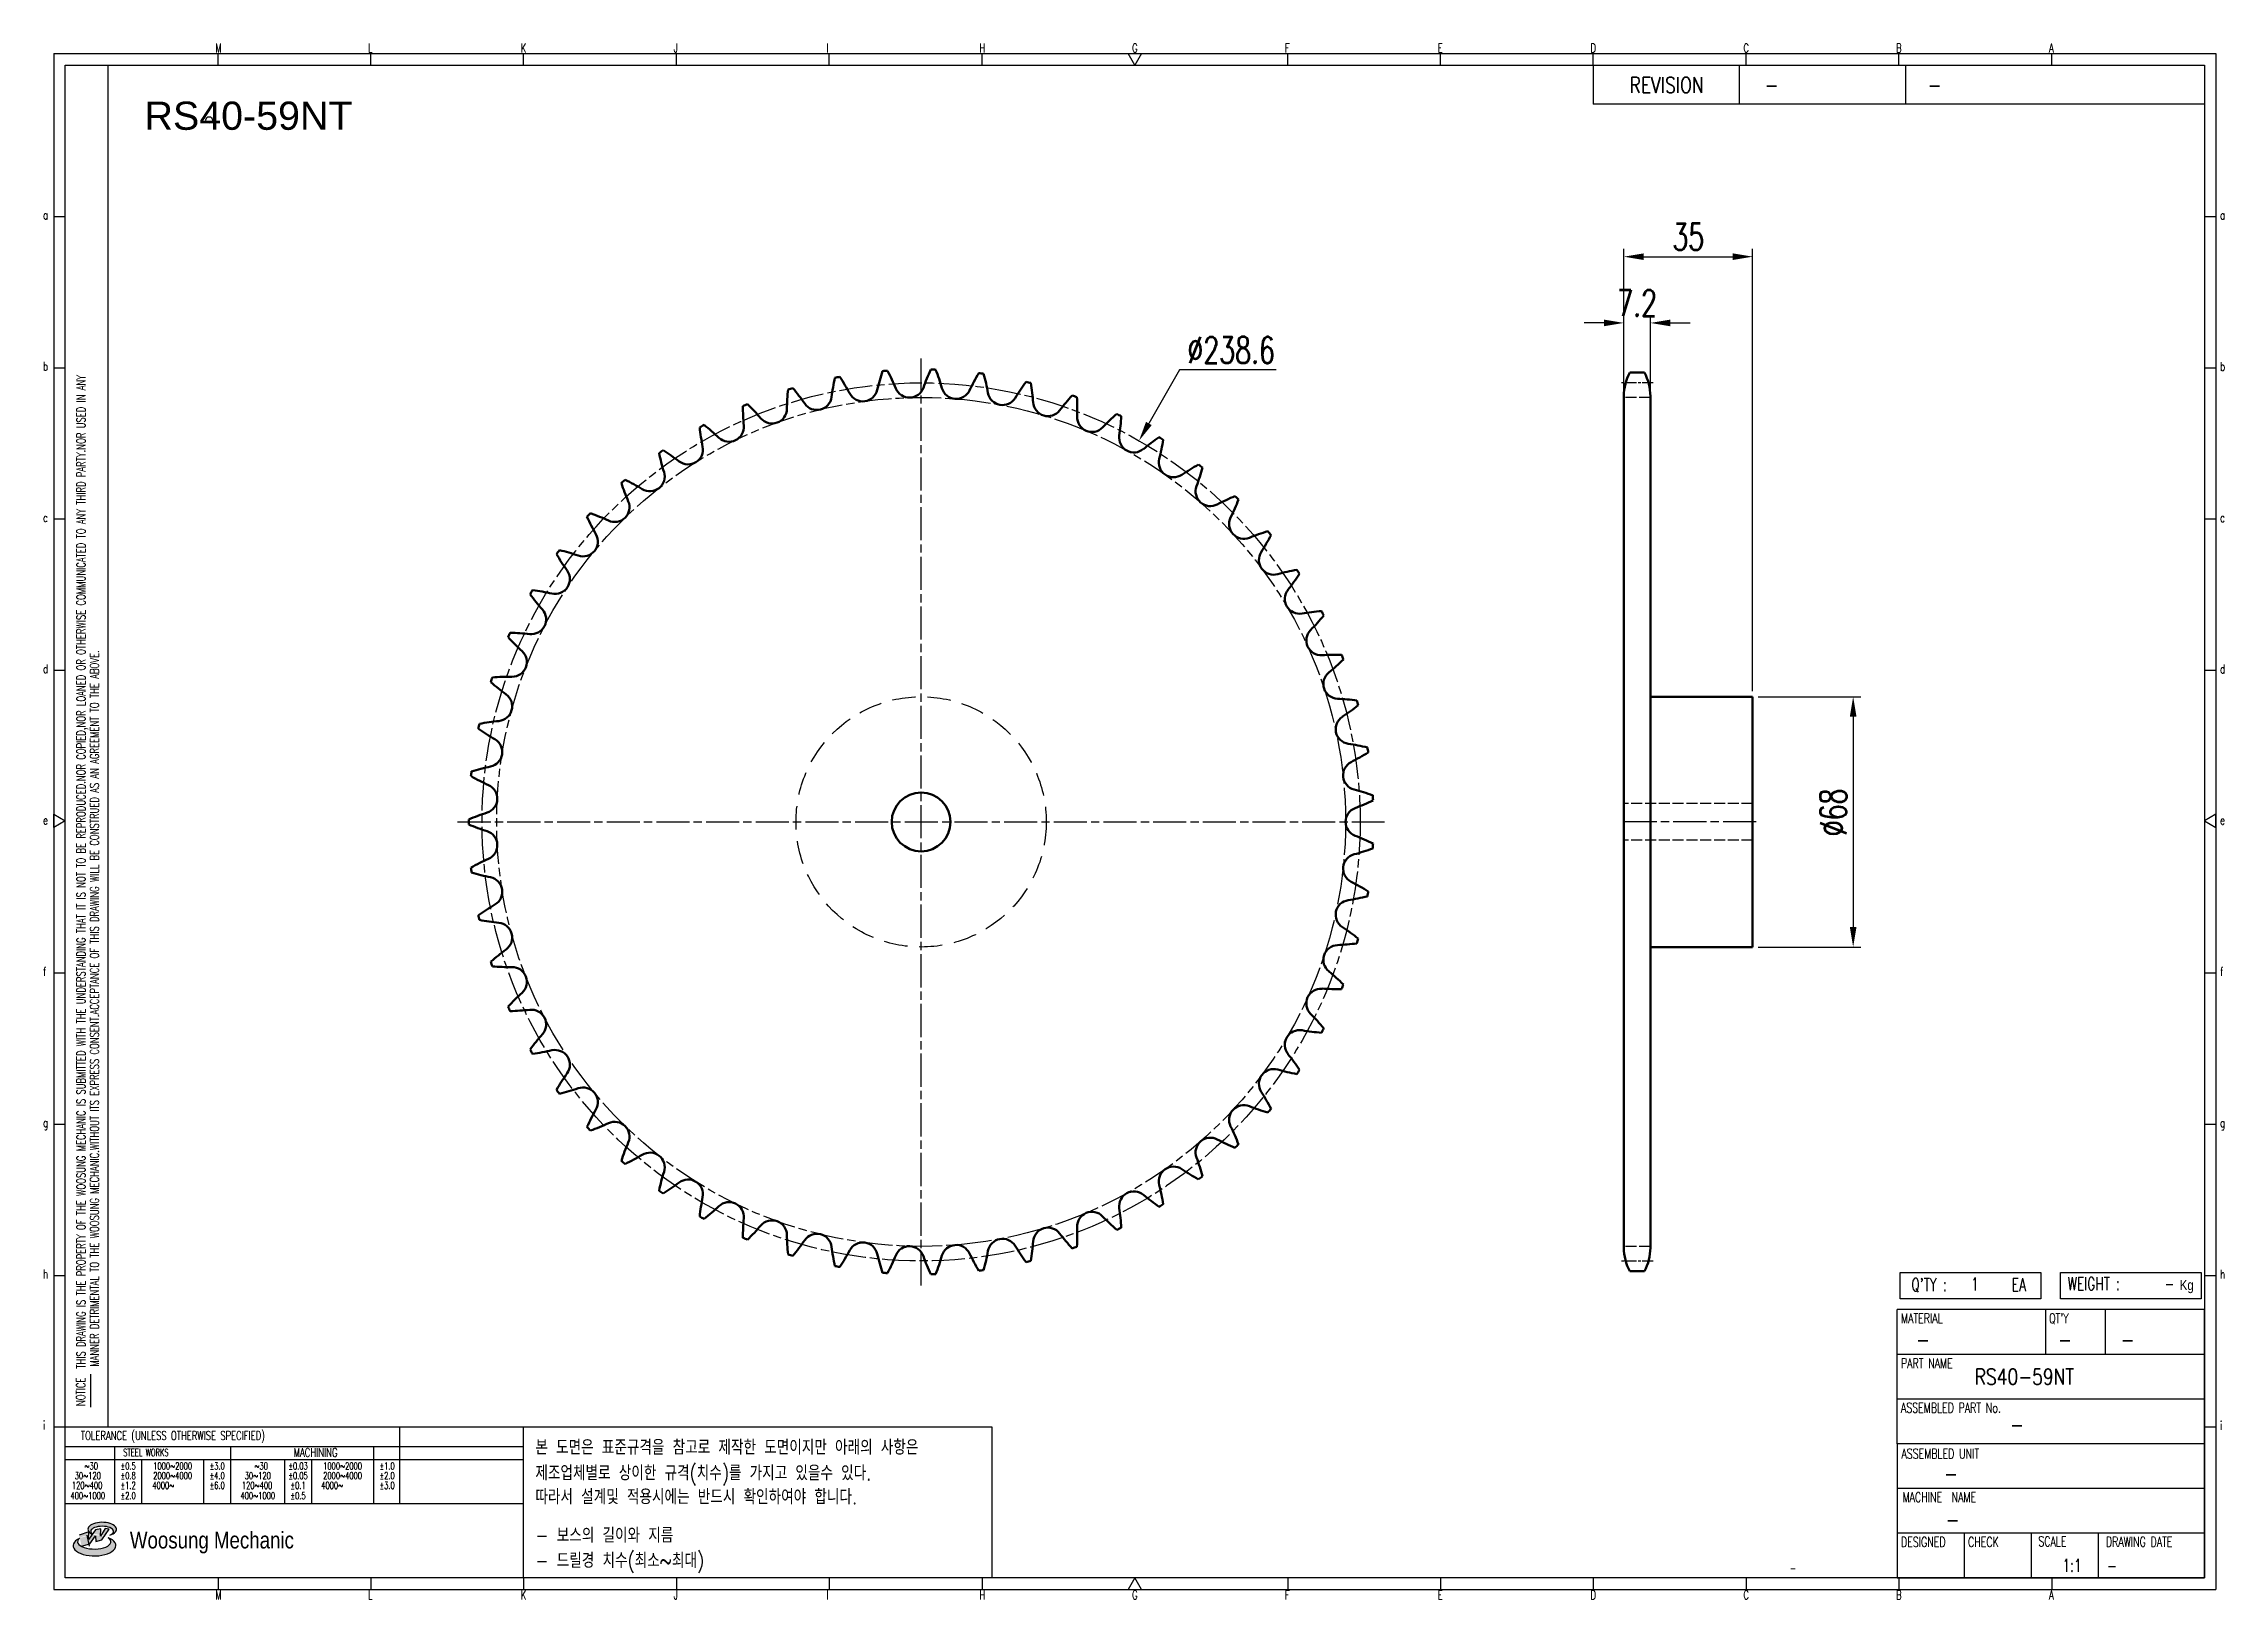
# Model space of a CAD drawing. Header units: millimetres. Extents: x 24040 to 24633, y 29 to 452.
import ezdxf
from ezdxf.enums import TextEntityAlignment as Align

# ---------------------------------------------------------------- set-up
doc = ezdxf.new("R2010")
doc.units = ezdxf.units.MM
for name, pattern in [('AM_ISO02W050', [7.5, 6, -1.5]), ('AM_ISO02W050x2', [3.75, 3, -0.75]), ('AM_ISO08W050', [18, 12, -1.5, 3, -1.5]), ('AM_ISO08W050x2', [9, 6, -0.75, 1.5, -0.75]), ('HIDDEN', [9.525, 6.35, -3.175])]:
    doc.linetypes.add(name, pattern=pattern)
for name, color, linetype, lineweight in [('AM_0N', 7, 'Continuous', 50), ('AM_3N', 6, 'AM_ISO02W050', 25), ('AM_7N', 4, 'AM_ISO08W050', 25)]:
    doc.layers.add(name, color=color, linetype=linetype, lineweight=lineweight)
for name, color, linetype in [('HL', 2, 'HIDDEN'), ('S-DIM', 7, 'Continuous'), ('TITLE', 7, 'Continuous'), ('도면레이아웃', 7, 'Continuous')]:
    doc.layers.add(name, color=color, linetype=linetype)
doc.styles.add('HAN', font='ROMANS.shx', dxfattribs={"width": 0.7, "bigfont": 'whgtxt.shx'})
doc.styles.add('HKD_ST2', font='romans.shx', dxfattribs={"width": 0.7, "height": 4, "bigfont": '@extfont2.shx'})
doc.styles.add('HSG', font='SIMPLEX.shx', dxfattribs={"width": 0.7, "bigfont": 'HSG.shx'})
doc.styles.add('ROMANS', font='romans.shx', dxfattribs={"width": 0.7, "bigfont": 'whgtxt.shx'})
doc.styles.add('SLDTEXTSTYLE4', font='arial.ttf', dxfattribs={"width": 0.8})
doc.styles.get("Standard").update_dxf_attribs({"font": 'arial.ttf'})
doc.dimstyles.new('APP16', dxfattribs={"dimscale": 3, "dimtxt": 2.4, "dimasz": 1.8, "dimexe": 0.7, "dimexo": 0.5, "dimgap": 0.6, "dimtad": 1, "dimtoh": 1, "dimdec": 1, "dimrnd": 0.01, "dimzin": 9, "dimdsep": 46, "dimtxsty": 'HSG', "dimcen": 0, "dimclrd": 1, "dimclre": 1, "dimclrt": 256, "dimazin": 2, "dimtp": 1, "dimtm": 1, "dimtfac": 0.5, "dimtdec": 1, "dimtofl": 0, "dimtmove": 0, "dimatfit": 3, "dimfxl": 0, "dimtvp": 1, "dimtolj": 2, "dimlwd": -1, "dimlwe": -1, "dimarcsym": 0})

# ---------------------------------------------------------------- blocks, each defined once
blk = doc.blocks.new('SUYWSHJH')
at = {"layer": '도면레이아웃'}
h = blk.add_hatch(color=10, dxfattribs=at)
h.paths.add_polyline_path([(1.544, 35.177), (1.554, 34.966), (1.779, 35.034), (2.054, 35.422), (1.908, 35.446), (1.728, 35.167), (1.741, 35.439), (1.547, 35.405), (1.292, 35.041), (1.295, 35.33), (0.943, 35.208), (1.03, 34.8), (1.336, 34.885)])
edge = h.paths.add_edge_path()
edge.add_ellipse((1.795, 35.421), major_axis=(-0.53, 0), ratio=0.487785, start_angle=122.36065, end_angle=403.39574)
edge.add_line((1.411, 35.244), (1.419, 35.261))
edge.add_ellipse((1.798, 35.344), major_axis=(-0.423, 0), ratio=0.444396, start_angle=131.58977, end_angle=386.19408, ccw=False)
edge = h.paths.add_edge_path()
edge.add_ellipse((1.512, 34.815), major_axis=(-0.793, 0), ratio=0.480113, start_angle=314.67633, end_angle=590.85213)
edge.add_ellipse((1.501, 34.958), major_axis=(-0.62, 0), ratio=0.43311, start_angle=331.7024, end_angle=574.42495, ccw=False)
for p, q in [((0, 90.118), (80.15, 90.118)), ((0, 90.118), (0, 33.191)), ((6.089, 89.693), (6.089, 90.118)), ((11.753, 89.693), (11.753, 90.118)), ((17.418, 89.693), (17.418, 90.118)), ((23.082, 89.693), (23.082, 90.118)), ((28.746, 89.693), (28.746, 90.118)), ((34.411, 89.693), (34.411, 90.118)), ((45.739, 89.693), (45.739, 90.118)), ((51.404, 89.693), (51.404, 90.118)), ((57.068, 89.693), (57.068, 90.118)), ((62.732, 89.693), (62.732, 90.118)), ((68.397, 89.693), (68.397, 90.118)), ((74.061, 89.693), (74.061, 90.118)), ((80.15, 90.118), (80.15, 33.191)), ((0, 84.085), (0.425, 84.085)), ((79.725, 84.085), (80.15, 84.085)), ((0, 78.478), (0.425, 78.478)), ((79.725, 78.478), (80.15, 78.478)), ((0, 72.87), (0.425, 72.87)), ((79.725, 72.87), (80.15, 72.87)), ((0, 67.262), (0.425, 67.262)), ((79.725, 67.262), (80.15, 67.262)), ((0, 56.047), (0.425, 56.047)), ((79.725, 56.047), (80.15, 56.047)), ((0, 50.439), (0.425, 50.439)), ((79.725, 50.439), (80.15, 50.439)), ((0, 44.832), (0.425, 44.832)), ((79.725, 44.832), (80.15, 44.832)), ((1.377, 39.947), (1.377, 41.174)), ((0, 39.224), (0.425, 39.224)), ((79.725, 39.224), (80.15, 39.224)), ((0, 33.191), (80.15, 33.191)), ((6.089, 33.616), (6.089, 33.191)), ((11.753, 33.616), (11.753, 33.191)), ((17.418, 33.616), (17.418, 33.191)), ((23.082, 33.616), (23.082, 33.191)), ((28.746, 33.616), (28.746, 33.191)), ((34.411, 33.616), (34.411, 33.191)), ((45.739, 33.616), (45.739, 33.191)), ((51.404, 33.616), (51.404, 33.191)), ((57.068, 33.616), (57.068, 33.191)), ((62.732, 33.616), (62.732, 33.191)), ((68.397, 33.616), (68.397, 33.191)), ((74.061, 33.616), (74.061, 33.191))]:
    blk.add_line(p, q)
at = {"color": 2}
for p, q in [((2.017, 39.224), (2.017, 89.693)), ((0.425, 39.224), (17.418, 39.224)), ((12.816, 39.224), (12.816, 36.382)), ((17.418, 33.616), (17.418, 39.224)), ((0.425, 38.487), (17.418, 38.487)), ((0.425, 38.012), (17.418, 38.012)), ((2.257, 38.487), (2.257, 36.382)), ((3.257, 38.012), (3.257, 36.382)), ((5.557, 38.012), (5.557, 36.382)), ((6.557, 38.5), (6.557, 36.382)), ((8.557, 38.012), (8.557, 36.382)), ((9.557, 38.026), (9.557, 36.382)), ((11.857, 38.487), (11.857, 36.382)), ((0.425, 36.382), (17.418, 36.382))]:
    blk.add_line(p, q, dxfattribs=at)
at = {"color": 6, "ltscale": 0.5}
for p, q in [((57.068, 89.693), (57.068, 88.246)), ((62.47, 89.693), (62.47, 88.246)), ((68.635, 89.693), (68.635, 88.246)), ((79.725, 88.246), (57.068, 88.246)), ((68.336, 38.59), (68.336, 43.563)), ((79.725, 43.563), (68.336, 43.563)), ((73.827, 43.563), (73.827, 41.905)), ((76.037, 43.563), (76.037, 41.905)), ((79.725, 38.59), (79.725, 43.563)), ((79.725, 41.905), (68.336, 41.905)), ((79.725, 40.248), (68.336, 40.248)), ((68.336, 38.59), (68.336, 33.616)), ((79.725, 38.59), (68.336, 38.59)), ((79.725, 33.616), (79.725, 38.59)), ((79.725, 36.932), (68.336, 36.932)), ((79.725, 35.274), (68.336, 35.274)), ((70.822, 33.616), (70.822, 35.274)), ((73.309, 33.616), (73.309, 35.274)), ((75.796, 33.616), (75.796, 35.274)), ((68.336, 33.616), (79.725, 33.616))]:
    blk.add_line(p, q, dxfattribs=at)
for points in [[(40.075, 89.693), (39.83, 90.118), (40.32, 90.118)], [(0.425, 89.693), (79.725, 89.693), (79.725, 33.616), (0.425, 33.616)], [(0.425, 61.679), (0, 61.433), (0, 61.924)], [(79.725, 61.679), (80.15, 61.433), (80.15, 61.924)], [(40.075, 33.616), (39.83, 33.191), (40.32, 33.191)]]:
    blk.add_lwpolyline(points, close=True)
at = {"layer": 'TITLE', "color": 20}
for p, q in [((68.449, 43.961), (68.449, 44.936)), ((68.449, 44.936), (73.654, 44.936)), ((73.654, 44.936), (73.654, 43.961)), ((74.39, 43.961), (74.39, 44.936)), ((74.39, 44.936), (79.595, 44.936)), ((79.595, 44.936), (79.595, 43.961)), ((73.654, 43.961), (68.449, 43.961)), ((79.595, 43.961), (74.39, 43.961))]:
    blk.add_line(p, q, dxfattribs=at)
at = {"layer": '도면레이아웃'}
for p, q in [((1.295, 35.33), (0.943, 35.208)), ((1.03, 34.8), (1.336, 34.885)), ((1.224, 35.208), (1.311, 34.8)), ((1.224, 35.208), (1.224, 35.208)), ((1.547, 35.405), (1.292, 35.041)), ((1.292, 35.041), (1.295, 35.33)), ((1.336, 34.885), (1.544, 35.177)), ((1.419, 35.261), (1.411, 35.244)), ((1.544, 35.177), (1.554, 34.966)), ((1.741, 35.439), (1.547, 35.405)), ((1.554, 34.966), (1.779, 35.034)), ((1.908, 35.446), (1.728, 35.167)), ((1.728, 35.167), (1.741, 35.439)), ((1.779, 35.034), (2.054, 35.422)), ((2.054, 35.422), (1.908, 35.446))]:
    blk.add_line(p, q, dxfattribs=at)
for centre, major_axis, ratio, start_param, end_param in [((1.795, 35.421), (-0.53, 0), 0.487785, 2.135596, 7.040584), ((1.512, 34.815), (-0.793, 0), 0.480113, 5.492138, 10.312315), ((1.501, 34.958), (-0.62, 0), 0.43311, 5.789299, 10.025607), ((1.798, 35.344), (-0.423, 0), 0.444396, 2.296675, 6.740358)]:
    blk.add_ellipse(centre, major_axis=major_axis, ratio=ratio, start_param=start_param, end_param=end_param, dxfattribs=at)
at = {"color": 4, "style": 'HKD_ST2', "width": 0.7}
for s, p in [('M', (5.988, 90.164)), ('L', (11.652, 90.164)), ('K', (17.316, 90.164)), ('J', (22.981, 90.164)), ('I', (28.645, 90.164)), ('H', (34.309, 90.164)), ('G', (39.974, 90.164)), ('F', (45.638, 90.164)), ('E', (51.302, 90.164)), ('D', (56.967, 90.164)), ('C', (62.631, 90.164)), ('B', (68.295, 90.164)), ('A', (73.96, 90.164)), ('a', (-0.395, 83.976)), ('a', (80.305, 83.97)), ('b', (-0.395, 78.368)), ('b', (80.305, 78.362)), ('c', (-0.395, 72.76)), ('c', (80.305, 72.754)), ('d', (-0.395, 67.153)), ('d', (80.305, 67.147)), ('e', (-0.395, 61.545)), ('e', (80.305, 61.539)), ('f', (-0.395, 55.937)), ('f', (80.305, 55.931)), ('g', (-0.395, 50.33)), ('g', (80.305, 50.324)), ('h', (-0.395, 44.722)), ('h', (80.305, 44.716)), ('i', (-0.395, 39.114)), ('i', (80.305, 39.108)), ('M', (5.988, 32.824)), ('L', (11.652, 32.824)), ('K', (17.316, 32.824)), ('J', (22.981, 32.824)), ('I', (28.645, 32.824)), ('H', (34.309, 32.824)), ('G', (39.974, 32.824)), ('F', (45.638, 32.824)), ('E', (51.302, 32.824)), ('D', (56.967, 32.824)), ('C', (62.631, 32.824)), ('B', (68.295, 32.824)), ('A', (73.96, 32.824))]:
    blk.add_text(s, height=0.326, dxfattribs=at).set_placement(p)
for s, height, style, width, p in [('REVISION', 0.5806, 'HAN', 0.8, (58.415, 88.664)), ('-', 0.581, 'HAN', 0.8, (63.426, 88.664)), ('-', 0.581, 'HAN', 0.8, (69.468, 88.664)), ("Q'TY : ", 0.4746, 'HKD_ST2', 0.7, (68.857, 44.253)), ('1', 0.475, 'HKD_ST2', 0.7, (71.071, 44.275)), ('EA', 0.4746, 'HKD_ST2', 0.7, (72.578, 44.253)), ('WEIGHT : ', 0.4746, 'HKD_ST2', 0.7, (74.65, 44.286)), ('-', 0.581, 'HAN', 0.8, (69.029, 42.157)), ('-', 0.581, 'HAN', 0.8, (74.289, 42.157)), ('-', 0.581, 'HAN', 0.8, (76.623, 42.157)), ('-', 0.581, 'HAN', 0.8, (72.515, 39.013)), ('-', 0.581, 'HAN', 0.8, (70.067, 37.189)), ('-', 0.581, 'HAN', 0.8, (70.126, 35.48)), ('1:1', 0.4746, 'HKD_ST2', 0.7, (74.458, 33.848)), ('-', 0.475, 'HKD_ST2', 0.7, (76.112, 33.837))]:
    blk.add_text(s, height=height, dxfattribs=dict(style=style, width=width)).set_placement(p)
at = {"color": 6, "style": 'HKD_ST2', "width": 0.7}
for s, p in [(' THIS DRAWING IS THE PROPERTY OF THE WOOSUNG MECHANIC IS SUBMITTED WITH THE UNDERSTANDING THAT IT IS NOT TO BE REPRODUCED.NOR COPIED,NOR LOANED OR OTHERWISE COMMUNICATED TO ANY THIRD PARTY.NOR USED IN ANY', (1.173, 41.217)), ('MANNER DETRIMENTAL TO THE WOOSUNG MECHANIC.WITHOUT ITS EXPRESS CONSENT.ACCEPTANCE OF THIS DRAWING WILL BE CONSTRUED AS AN AGREEMENT TO THE ABOVE.', (1.672, 41.447))]:
    blk.add_text(s, height=0.326266, rotation=90, dxfattribs=at).set_placement(p)
at = {"style": 'HKD_ST2', "width": 0.7}
blk.add_text('-', height=0.475, dxfattribs=at).set_placement((78.613, 44.286), align=Align.RIGHT)
at = {"color": 4, "style": 'HKD_ST2', "width": 0.7}
for s, height, p in [('MATERIAL', 0.3651, (68.474, 43.425)), ("QT'Y", 0.3651, (73.965, 43.425)), ('PART NAME', 0.3651, (68.474, 41.756)), ('ASSEMBLED PART No.', 0.36511, (68.474, 40.109)), ('ASSEMBLED UNIT', 0.36511, (68.49, 38.408)), ('MACHINE  NAME', 0.36511, (68.532, 36.794)), ('DESIGNED', 0.3651, (68.474, 35.136)), ('CHECK', 0.3651, (70.961, 35.136)), ('SCALE', 0.3651, (73.566, 35.153)), ('DRAWING DATE', 0.36511, (76.071, 35.141))]:
    blk.add_text(s, height=height, dxfattribs=at).set_placement(p, align=Align.TOP_LEFT)
at = {"style": 'HKD_ST2', "width": 0.7}
blk.add_text('NOTICE', height=0.3263, rotation=90, dxfattribs=at).set_placement((1.163, 39.988))
for s, height, style, width, p in [('TOLERANCE (UNLESS OTHERWISE SPECIFIED)', 0.32627, 'HKD_ST2', 0.7, (4.417, 38.896)), ('-', 0.326, 'ROMANS', 0.65, (64.469, 33.975))]:
    blk.add_text(s, height=height, dxfattribs=dict(style=style, width=width)).set_placement(p, align=Align.MIDDLE_CENTER)
at = {"color": 4, "style": 'HKD_ST2', "width": 0.7}
for s, height, p in [('STEEL WORKS', 0.26101, (3.416, 38.268)), ('MACHINING', 0.3263, (9.707, 38.27)), ('%%P0.5', 0.261, (2.757, 37.762)), ('%%P0.8', 0.261, (2.757, 37.411)), ('%%P3.0', 0.261, (6.057, 37.762)), ('%%P4.0', 0.261, (6.057, 37.411)), ('%%P0.03', 0.261, (9.057, 37.762)), ('%%P0.05', 0.261, (9.057, 37.411)), ('%%P1.0', 0.261, (12.357, 37.762)), ('%%P2.0', 0.261, (12.357, 37.411)), ('%%P1.2', 0.261, (2.757, 37.045)), ('%%P2.0', 0.261, (2.757, 36.67)), ('%%P6.0', 0.261, (6.057, 37.045)), ('%%P0.1', 0.261, (9.057, 37.045)), ('%%P0.5', 0.261, (9.057, 36.67)), ('%%P3.0', 0.261, (12.357, 37.045))]:
    blk.add_text(s, height=height, dxfattribs=at).set_placement(p, align=Align.MIDDLE)
for s, height, p in [('30%%126120', 0.261, (1.263, 37.411)), ('%%12630', 0.261, (1.389, 37.762)), ('2000%%1264000', 0.26101, (4.407, 37.411)), ('1000%%1262000', 0.26101, (4.407, 37.762)), ('30%%126120', 0.261, (7.563, 37.411)), ('%%12630', 0.261, (7.689, 37.762)), ('2000%%1264000', 0.26101, (10.707, 37.411)), ('1000%%1262000', 0.26101, (10.707, 37.762)), ('400%%1261000', 0.26101, (1.263, 36.67)), ('120%%126400', 0.26101, (1.237, 37.045)), ('4000%%126', 0.261, (4.061, 37.045)), ('400%%1261000', 0.26101, (7.563, 36.67)), ('120%%126400', 0.26101, (7.537, 37.045)), ('4000%%126', 0.261, (10.321, 37.045))]:
    blk.add_text(s, height=height, dxfattribs=at).set_placement(p, align=Align.MIDDLE_CENTER)
at = {"color": 1, "style": 'SLDTEXTSTYLE4', "width": 0.8}
blk.add_text('Woosung Mechanic', height=0.61957, dxfattribs=at).set_placement((2.822, 34.711))
at = {"layer": 'TITLE', "width": 0.8}
blk.add_text('Kg', height=0.3789, dxfattribs=at).set_placement((78.807, 44.286))
blk = doc.blocks.new('*D2')
at = {"layer": 'Defpoints', "color": 0, "transparency": 16777216}
for p in [(24337.77, 343.81), (24219.35, 136.64)]:
    blk.add_point(p, dxfattribs=at)
at = {"layer": 'S-DIM', "color": 1, "transparency": 16777216}
for p, q in [((24348.78, 363.05), (24340.45, 348.5)), ((24375.06, 363.05), (24348.78, 363.05))]:
    blk.add_line(p, q, dxfattribs=at)
blk.add_solid([(24339.67, 348.94), (24341.23, 348.05), (24337.77, 343.81)], dxfattribs=at)
at = {"layer": 'S-DIM', "transparency": 16777216, "insert": (24362.82, 368.45), "char_height": 7.2, "attachment_point": 5, "style": 'HSG'}
blk.add_mtext('\\A2;∅238.6', dxfattribs=at)
blk = doc.blocks.new('*D3')
at = {"layer": 'Defpoints', "color": 0, "transparency": 16777216}
for p in [(24476.73, 375.82), (24469.53, 355.56), (24476.73, 355.56)]:
    blk.add_point(p, dxfattribs=at)
at = {"layer": 'S-DIM', "color": 1, "transparency": 16777216}
for p, q in [((24464.13, 375.82), (24458.73, 375.82)), ((24469.53, 357.06), (24469.53, 377.92)), ((24476.73, 357.06), (24476.73, 377.92)), ((24482.13, 375.82), (24487.53, 375.82))]:
    blk.add_line(p, q, dxfattribs=at)
for points in [[(24464.13, 376.72), (24464.13, 374.92), (24469.53, 375.82)], [(24482.13, 376.72), (24482.13, 374.92), (24476.73, 375.82)]]:
    blk.add_solid(points, dxfattribs=at)
at = {"layer": 'S-DIM', "transparency": 16777216, "insert": (24473.13, 381.22), "char_height": 7.2, "attachment_point": 5, "style": 'HSG'}
blk.add_mtext('\\A2;7.2', dxfattribs=at)
blk = doc.blocks.new('*D4')
at = {"layer": 'Defpoints', "color": 0, "transparency": 16777216}
for p in [(24504.53, 393.82), (24469.53, 355.56), (24504.53, 274.23)]:
    blk.add_point(p, dxfattribs=at)
at = {"layer": 'S-DIM', "color": 1, "transparency": 16777216}
for p, q in [((24469.53, 357.06), (24469.53, 395.92)), ((24474.93, 393.82), (24499.13, 393.82)), ((24504.53, 275.73), (24504.53, 395.92))]:
    blk.add_line(p, q, dxfattribs=at)
for points in [[(24474.93, 394.72), (24474.93, 392.92), (24469.53, 393.82)], [(24499.13, 394.72), (24499.13, 392.92), (24504.53, 393.82)]]:
    blk.add_solid(points, dxfattribs=at)
at = {"layer": 'S-DIM', "transparency": 16777216, "insert": (24487.03, 399.22), "char_height": 7.2, "attachment_point": 5, "style": 'HSG'}
blk.add_mtext('\\A2;35', dxfattribs=at)
blk = doc.blocks.new('*D5')
at = {"layer": 'Defpoints', "color": 0, "transparency": 16777216}
for p in [(24504.53, 274.23), (24504.53, 206.23), (24531.84, 206.23)]:
    blk.add_point(p, dxfattribs=at)
at = {"layer": 'S-DIM', "color": 1, "transparency": 16777216}
for p, q in [((24506.03, 274.23), (24533.94, 274.23)), ((24531.84, 268.83), (24531.84, 211.63)), ((24506.03, 206.23), (24533.94, 206.23))]:
    blk.add_line(p, q, dxfattribs=at)
for points in [[(24530.94, 268.83), (24532.74, 268.83), (24531.84, 274.23)], [(24530.94, 211.63), (24532.74, 211.63), (24531.84, 206.23)]]:
    blk.add_solid(points, dxfattribs=at)
at = {"layer": 'S-DIM', "transparency": 16777216, "insert": (24526.44, 242.83), "char_height": 7.2, "attachment_point": 5, "rotation": 90, "style": 'HSG'}
blk.add_mtext('\\A2;%%c68', dxfattribs=at)

msp = doc.modelspace()

# ---------------------------------------------------------------- linework, layer by layer
at = {"color": 4}
msp.add_lwpolyline([(24170.54, 75.88), (24297.81, 75.88), (24297.81, 34.77), (24170.54, 34.77)], close=True, dxfattribs=at)
msp.add_circle((24085.11, 430.97), 0.886)
at = {"layer": 'AM_0N'}
for p, q in [((24471.15, 362.34), (24475.12, 362.34)), ((24469.53, 355.94), (24469.53, 124.51)), ((24476.73, 355.94), (24476.73, 124.51)), ((24476.73, 274.23), (24504.53, 274.23)), ((24504.53, 274.23), (24504.53, 206.23)), ((24476.73, 206.23), (24504.53, 206.23)), ((24471.15, 118.11), (24475.12, 118.11))]:
    msp.add_line(p, q, dxfattribs=at)
msp.add_circle((24278.56, 240.23), 8, dxfattribs=at)
for centre, radius, start, end in [((24323.3, 344.38), 58.19, 161.62331, 166.86441), ((24278.56, 240.23), 122.95, 94.26001, 94.89253), ((24217.82, 335.94), 58.19, 22.28814, 27.52923), ((24334.12, 339.04), 58.19, 155.52161, 160.76271), ((24278.56, 240.23), 122.95, 88.15832, 88.79084), ((24228.34, 341.85), 58.19, 16.18644, 21.42754), ((24344.31, 332.57), 58.19, 149.41992, 154.66102), ((24278.56, 240.23), 122.95, 82.05662, 82.68914), ((24239.43, 346.62), 58.19, 10.08475, 15.32584), ((24483.03, 355.94), 13.5, 151.70092, 180), ((24463.23, 355.94), 13.5, 0, 28.29908), ((24300.27, 351.49), 58.19, 173.8267, 179.0678), ((24278.56, 240.23), 122.95, 106.4634, 107.09592), ((24198.96, 320.94), 58.19, 34.49153, 39.73262), ((24250.24, 356.17), 4.01, 214.49153, 352.9661), ((24311.98, 348.55), 58.19, 167.725, 172.9661), ((24278.56, 240.23), 122.95, 100.36171, 100.99423), ((24207.99, 328.94), 58.19, 28.38983, 33.63093), ((24262.72, 358.52), 4.01, 208.38983, 346.86441), ((24275.38, 359.53), 4.01, 202.28814, 340.76271), ((24288.08, 359.2), 4.01, 196.18644, 334.66102), ((24300.68, 357.51), 4.01, 190.08475, 328.55932), ((24353.75, 325.06), 58.19, 143.31823, 148.55932), ((24278.56, 240.23), 122.95, 75.95493, 76.58745), ((24250.96, 350.17), 58.19, 3.98305, 9.22415), ((24362.34, 316.59), 58.19, 137.21653, 142.45763), ((24278.56, 240.23), 122.95, 69.85323, 70.48575), ((24262.8, 352.49), 58.19, 357.88136, 3.12245), ((24278.56, 240.23), 122.95, 112.5651, 113.19761), ((24288.32, 353.16), 58.19, 179.92839, 185.16949), ((24190.83, 312.02), 58.19, 40.59322, 45.83432), ((24238.07, 352.5), 4.01, 220.59322, 359.0678), ((24313.02, 354.5), 4.01, 183.98305, 322.45763), ((24324.97, 350.19), 4.01, 177.88136, 316.35593), ((24369.98, 307.25), 58.19, 131.11484, 136.35593), ((24278.56, 240.23), 122.95, 63.75154, 64.38406), ((24274.82, 353.52), 58.19, 351.77966, 357.02076), ((24278.56, 240.23), 122.95, 118.66679, 119.29931), ((24276.26, 353.56), 58.19, 186.03009, 191.27119), ((24183.7, 302.29), 58.19, 46.69492, 51.93601), ((24226.37, 347.56), 4.01, 226.69492, 5.16949), ((24336.39, 344.63), 4.01, 171.77966, 310.25424), ((24376.59, 297.15), 58.19, 125.01314, 130.25424), ((24278.56, 240.23), 122.95, 57.64984, 58.28236), ((24286.89, 353.28), 58.19, 345.67797, 350.91906), ((24278.56, 240.23), 122.95, 124.76849, 125.401), ((24264.23, 352.68), 58.19, 192.13178, 197.37288), ((24177.64, 291.85), 58.19, 52.79661, 58.03771), ((24215.25, 341.4), 4.01, 232.79661, 11.27119), ((24347.16, 337.89), 4.01, 165.67797, 304.15254), ((24278.56, 240.23), 122.95, 130.87018, 131.5027), ((24252.36, 350.52), 58.19, 198.23348, 203.47458), ((24172.72, 280.84), 58.19, 58.89831, 64.1394), ((24204.86, 334.1), 4.01, 238.89831, 17.37288), ((24382.09, 286.41), 58.19, 118.91145, 124.15254), ((24298.86, 351.75), 58.19, 339.57627, 344.81737), ((24278.56, 240.23), 122.95, 51.54815, 52.18067), ((24195.3, 325.74), 4.01, 245, 23.47458), ((24357.15, 330.05), 4.01, 159.57627, 298.05085), ((24386.41, 275.14), 58.19, 112.80975, 118.05085), ((24310.6, 348.97), 58.19, 333.47458, 338.71567), ((24278.56, 240.23), 122.95, 45.44645, 46.07897), ((24278.56, 240.23), 122.95, 136.97188, 137.60439), ((24240.78, 347.11), 58.19, 204.33517, 209.57627), ((24169.01, 269.36), 58.19, 65, 70.2411), ((24366.26, 321.18), 4.01, 153.47458, 291.94915), ((24278.56, 240.23), 122.95, 143.07357, 143.70609), ((24166.53, 257.55), 58.19, 71.10169, 76.34279), ((24186.68, 316.4), 4.01, 251.10169, 29.57627), ((24389.51, 263.48), 58.19, 106.70806, 111.94915), ((24321.97, 344.94), 58.19, 327.37288, 332.61398), ((24278.56, 240.23), 122.95, 39.34476, 39.97728), ((24179.1, 306.2), 4.01, 257.20339, 35.67797), ((24229.64, 342.49), 58.19, 210.43687, 215.67797), ((24374.37, 311.4), 4.01, 147.37288, 285.84746), ((24391.35, 251.56), 58.19, 100.60636, 105.84746), ((24278.56, 240.23), 122.95, 33.24306, 33.87558), ((24278.56, 240.23), 122.95, 149.17527, 149.80778), ((24165.33, 245.54), 58.19, 77.20339, 82.44449), ((24381.39, 300.82), 4.01, 141.27119, 279.74576), ((24332.86, 339.74), 58.19, 321.27119, 326.51228), ((24172.65, 295.26), 4.01, 263.30508, 41.77966), ((24219.04, 336.71), 58.19, 216.53856, 221.77966), ((24391.92, 239.51), 58.19, 94.50467, 99.74576), ((24343.13, 333.4), 58.19, 315.16949, 320.41059), ((24278.56, 240.23), 122.95, 27.14137, 27.77389), ((24278.56, 240.23), 122.95, 155.27696, 155.90948), ((24209.13, 329.83), 58.19, 222.64026, 227.88136), ((24165.4, 233.47), 58.19, 83.30508, 88.54618), ((24387.25, 289.54), 4.01, 135.16949, 273.64407), ((24167.41, 283.69), 4.01, 269.40678, 47.88136), ((24391.2, 227.46), 58.19, 88.40297, 93.64407), ((24278.56, 240.23), 122.95, 21.03967, 21.67219), ((24278.56, 240.23), 122.95, 161.37866, 162.01117), ((24166.76, 221.48), 58.19, 89.40678, 94.64788), ((24391.87, 277.71), 4.01, 129.0678, 267.54237), ((24352.67, 326.01), 58.19, 309.0678, 314.30889), ((24200, 321.94), 58.19, 228.74195, 233.98305), ((24163.42, 271.63), 4.01, 275.50847, 53.98305), ((24389.2, 215.56), 58.19, 82.30128, 87.54237), ((24278.56, 240.23), 122.95, 14.93798, 15.5705), ((24278.56, 240.23), 122.95, 167.48035, 168.11287), ((24169.39, 209.71), 58.19, 95.50847, 100.74957), ((24395.22, 265.45), 4.01, 122.9661, 261.44068), ((24361.36, 317.65), 58.19, 302.9661, 308.2072), ((24191.75, 313.13), 58.19, 234.84365, 240.08475), ((24160.73, 259.21), 4.01, 281.61017, 60.08475), ((24385.96, 203.94), 58.19, 76.19958, 81.44068), ((24173.25, 198.27), 58.19, 101.61017, 106.85127), ((24397.24, 252.91), 4.01, 116.86441, 255.33898), ((24369.12, 308.41), 58.19, 296.86441, 302.1055), ((24278.56, 240.23), 122.95, 8.83628, 9.4688), ((24278.56, 240.23), 122.95, 173.58205, 174.21456), ((24184.5, 303.49), 58.19, 240.94534, 246.18644), ((24159.38, 246.58), 4.01, 287.71186, 66.18644), ((24381.49, 192.73), 58.19, 70.09789, 75.33898), ((24397.91, 240.23), 4.01, 110.76271, 249.23729), ((24375.86, 298.39), 58.19, 290.76271, 296.00381), ((24278.56, 240.23), 122.95, 2.73459, 3.36711), ((24178.31, 187.32), 58.19, 107.71186, 112.95296), ((24278.56, 240.23), 122.95, 179.68374, 180.31626), ((24178.31, 293.13), 58.19, 247.04704, 252.28814), ((24159.38, 233.87), 4.01, 293.81356, 72.28814), ((24397.24, 227.54), 4.01, 104.66102, 243.13559), ((24381.49, 287.72), 58.19, 284.66102, 289.90211), ((24375.86, 182.06), 58.19, 63.99619, 69.23729), ((24278.56, 240.23), 122.95, 356.63289, 357.26541), ((24184.5, 176.96), 58.19, 113.81356, 119.05466), ((24278.56, 240.23), 122.95, 185.78544, 186.41795), ((24173.25, 282.18), 58.19, 253.14873, 258.38983), ((24160.73, 221.24), 4.01, 299.91525, 78.38983), ((24385.96, 276.51), 58.19, 278.55932, 283.80042), ((24369.12, 172.04), 58.19, 57.8945, 63.13559), ((24278.56, 240.23), 122.95, 350.5312, 351.16372), ((24191.75, 167.32), 58.19, 119.91525, 125.15635), ((24278.56, 240.23), 122.95, 191.88713, 192.51965), ((24169.39, 270.75), 58.19, 259.25043, 264.49153), ((24395.22, 215), 4.01, 98.55932, 237.0339), ((24163.42, 208.82), 4.01, 306.01695, 84.49153), ((24361.36, 162.8), 58.19, 51.7928, 57.0339), ((24278.56, 240.23), 122.95, 344.4295, 345.06202), ((24200, 158.51), 58.19, 126.01695, 131.25805), ((24278.56, 240.23), 122.95, 197.98883, 198.62134), ((24391.87, 202.74), 4.01, 92.45763, 230.9322), ((24389.2, 264.89), 58.19, 272.45763, 277.69872), ((24166.76, 258.97), 58.19, 265.35212, 270.59322), ((24167.41, 196.76), 4.01, 312.11864, 90.59322), ((24352.67, 154.44), 58.19, 45.69111, 50.9322), ((24278.56, 240.23), 122.95, 338.32781, 338.96033), ((24209.13, 150.62), 58.19, 132.11864, 137.35974), ((24278.56, 240.23), 122.95, 204.09052, 204.72304), ((24387.25, 190.91), 4.01, 86.35593, 224.83051), ((24391.2, 252.99), 58.19, 266.35593, 271.59703), ((24165.4, 246.98), 58.19, 271.45382, 276.69492), ((24172.65, 185.19), 4.01, 318.22034, 96.69492), ((24343.13, 147.05), 58.19, 39.58941, 44.83051), ((24278.56, 240.23), 122.95, 332.22611, 332.85863), ((24219.04, 143.75), 58.19, 138.22034, 143.46144), ((24278.56, 240.23), 122.95, 210.19222, 210.82473), ((24165.33, 234.91), 58.19, 277.55551, 282.79661), ((24179.1, 174.25), 4.01, 324.32203, 102.79661), ((24381.39, 179.64), 4.01, 80.25424, 218.72881), ((24391.92, 240.95), 58.19, 260.25424, 265.49533), ((24229.64, 137.97), 58.19, 144.32203, 149.56313), ((24374.37, 169.05), 4.01, 74.15254, 212.62712), ((24391.35, 228.89), 58.19, 254.15254, 259.39364), ((24332.86, 140.72), 58.19, 33.48772, 38.72881), ((24278.56, 240.23), 122.95, 326.12442, 326.75694), ((24278.56, 240.23), 122.95, 216.29391, 216.92643), ((24166.53, 222.91), 58.19, 283.65721, 288.89831), ((24186.68, 164.05), 4.01, 330.42373, 108.89831), ((24321.97, 135.51), 58.19, 27.38602, 32.62712), ((24240.78, 133.35), 58.19, 150.42373, 155.66483), ((24366.26, 159.27), 4.01, 68.05085, 206.52542), ((24389.51, 216.97), 58.19, 248.05085, 253.29194), ((24278.56, 240.23), 122.95, 320.02272, 320.65524), ((24278.56, 240.23), 122.95, 222.39561, 223.02812), ((24169.01, 211.1), 58.19, 289.7589, 295), ((24195.3, 154.72), 4.01, 336.52542, 115), ((24357.15, 150.41), 4.01, 61.94915, 200.42373), ((24310.6, 131.49), 58.19, 21.28433, 26.52542), ((24252.36, 129.94), 58.19, 156.52542, 161.76652), ((24172.72, 199.62), 58.19, 295.8606, 301.10169), ((24204.86, 146.35), 4.01, 342.62712, 121.10169), ((24298.86, 128.7), 58.19, 15.18263, 20.42373), ((24386.41, 205.31), 58.19, 241.94915, 247.19025), ((24278.56, 240.23), 122.95, 313.92103, 314.55355), ((24278.56, 240.23), 122.95, 228.4973, 229.12982), ((24264.23, 127.78), 58.19, 162.62712, 167.86822), ((24177.64, 188.6), 58.19, 301.96229, 307.20339), ((24215.25, 139.05), 4.01, 348.72881, 127.20339), ((24347.16, 142.56), 4.01, 55.84746, 194.32203), ((24382.09, 194.04), 58.19, 235.84746, 241.08855), ((24278.56, 240.23), 122.95, 307.81933, 308.45185), ((24278.56, 240.23), 122.95, 234.599, 235.23151), ((24276.26, 126.89), 58.19, 168.72881, 173.96991), ((24226.37, 132.89), 4.01, 354.83051, 133.30508), ((24336.39, 135.82), 4.01, 49.74576, 188.22034), ((24376.59, 183.3), 58.19, 229.74576, 234.98686), ((24278.56, 240.23), 122.95, 301.71764, 302.35016), ((24286.89, 127.17), 58.19, 9.08094, 14.32203), ((24278.56, 240.23), 122.95, 240.70069, 241.33321), ((24183.7, 178.16), 58.19, 308.06399, 313.30508), ((24288.32, 127.29), 58.19, 174.83051, 180.07161), ((24190.83, 168.43), 58.19, 314.16568, 319.40678), ((24238.07, 127.95), 4.01, 0.9322, 139.40678), ((24324.97, 130.27), 4.01, 43.64407, 182.11864), ((24369.98, 173.2), 58.19, 223.64407, 228.88516), ((24274.82, 126.93), 58.19, 2.97924, 8.22034), ((24278.56, 240.23), 122.95, 246.80239, 247.4349), ((24300.27, 128.96), 58.19, 180.9322, 186.1733), ((24198.96, 159.51), 58.19, 320.26738, 325.50847), ((24250.24, 124.28), 4.01, 7.0339, 145.50847), ((24311.98, 131.9), 58.19, 187.0339, 192.275), ((24262.72, 121.93), 4.01, 13.13559, 151.61017), ((24275.38, 120.92), 4.01, 19.23729, 157.71186), ((24288.08, 121.26), 4.01, 25.33898, 163.81356), ((24300.68, 122.94), 4.01, 31.44068, 169.91525), ((24353.75, 155.39), 58.19, 211.44068, 216.68177), ((24250.96, 130.28), 58.19, 350.77585, 356.01695), ((24313.02, 125.96), 4.01, 37.54237, 176.01695), ((24362.34, 163.86), 58.19, 217.54237, 222.78347), ((24278.56, 240.23), 122.95, 289.51425, 290.14677), ((24262.8, 127.97), 58.19, 356.87755, 2.11864), ((24278.56, 240.23), 122.95, 295.61594, 296.24846), ((24483.03, 124.51), 13.5, 180, 208.29908), ((24463.23, 124.51), 13.5, 331.70092, 0), ((24278.56, 240.23), 122.95, 252.90408, 253.5366), ((24278.56, 240.23), 122.95, 259.00577, 259.63829), ((24207.99, 151.51), 58.19, 326.36907, 331.61017), ((24323.3, 136.07), 58.19, 193.13559, 198.37669), ((24217.82, 144.51), 58.19, 332.47077, 337.71186), ((24334.12, 141.41), 58.19, 199.23729, 204.47839), ((24228.34, 138.6), 58.19, 338.57246, 343.81356), ((24344.31, 147.88), 58.19, 205.33898, 210.58008), ((24239.43, 133.83), 58.19, 344.67416, 349.91525), ((24278.56, 240.23), 122.95, 283.41255, 284.04507), ((24278.56, 240.23), 122.95, 265.10747, 265.73999), ((24278.56, 240.23), 122.95, 271.20916, 271.84168), ((24278.56, 240.23), 122.95, 277.31086, 277.94338)]:
    msp.add_arc(centre, radius, start, end, dxfattribs=at)
at = {"layer": 'AM_3N', "linetype": 'AM_ISO02W050x2'}
for p, q in [((24476.73, 355.56), (24469.53, 355.56)), ((24476.73, 124.89), (24469.53, 124.89))]:
    msp.add_line(p, q, dxfattribs=at)
at = {"layer": 'AM_3N', "color": 2, "linetype": 'AM_ISO02W050x2'}
for p, q in [((24504.53, 245.23), (24469.53, 245.23)), ((24504.53, 235.23), (24469.53, 235.23))]:
    msp.add_line(p, q, dxfattribs=at)
at = {"layer": 'AM_7N', "linetype": 'AM_ISO08W050x2', "ltscale": 1.5}
for p, q in [((24278.56, 114.27), (24278.56, 366.18)), ((24152.61, 240.23), (24404.51, 240.23)), ((24505.47, 240.23), (24468.77, 240.23))]:
    msp.add_line(p, q, dxfattribs=at)
at = {"layer": 'AM_7N', "linetype": 'AM_ISO08W050x2', "ltscale": 0.5}
for p, q in [((24477.5, 359.54), (24468.77, 359.54)), ((24477.5, 120.91), (24468.77, 120.91))]:
    msp.add_line(p, q, dxfattribs=at)
at = {"layer": 'AM_7N', "linetype": 'AM_ISO08W050x2', "ltscale": 1.5}
for radius in [119.31, 115.34]:
    msp.add_circle((24278.56, 240.23), radius, dxfattribs=at)
at = {"layer": 'HL'}
msp.add_circle((24278.56, 240.23), 34, dxfattribs=at)

# ---------------------------------------------------------------- block references
at = {"xscale": 7.331104175867454, "yscale": 7.331104175867454, "zscale": 7.331104175867454}
msp.add_blockref('SUYWSHJH', (24042.85, -211.67), dxfattribs=at)

# ---------------------------------------------------------------- texts
at = {"color": 2}
msp.add_text('RS40-59NT', height=7.66, dxfattribs=at).set_placement((24067.53, 428.3))
at = {"style": 'HAN', "width": 0.8}
msp.add_text('RS40-59NT', height=4.256, dxfattribs=at).set_placement((24564.87, 87.33))
at = {"color": 4, "style": 'HAN', "width": 0.8}
for s, p in [('본 도면은 표준규격을 참고로 제작한 도면이지만 아래의 사항은', (24173.73, 68.27)), ('제조업체별로 상이한 규격(치수)를 가지고 있을수 있다.', (24173.73, 61.29)), ('따라서 설계및 적용시에는 반드시 확인하여야 합니다.', (24173.73, 54.81)), ('- 보스의 길이와 지름', (24173.73, 44.37)), ('- 드릴경 치수(최소~최대)', (24173.73, 37.51))]:
    msp.add_text(s, height=4.0274, dxfattribs=at).set_placement(p)

# ---------------------------------------------------------------- dimensions: what is measured, and where the dimension line sits
at = {"layer": 'S-DIM'}
dim = msp.add_linear_dim(base=(24504.53, 393.82), p1=(24469.53, 355.56), p2=(24504.53, 274.23), dimstyle='APP16', dxfattribs=at)
dim.commit()
dim.dimension.update_dxf_attribs({"geometry": '*D4', "text_midpoint": (24487.03, 399.22)})
dim = msp.add_linear_dim(base=(24476.73, 375.82), p1=(24469.53, 355.56), p2=(24476.73, 355.56), dimstyle='APP16', dxfattribs=at)
dim.commit()
dim.dimension.update_dxf_attribs({"geometry": '*D3', "text_midpoint": (24473.13, 375.82), "dimtype": 128})
at = {"layer": 'S-DIM', "color": 3}
dim = msp.add_diameter_dim_2p(p1=(24219.35, 136.64), p2=(24337.77, 343.81), dimstyle='APP16', dxfattribs=at)
dim.commit()
dim.dimension.update_dxf_attribs({"geometry": '*D2', "text_midpoint": (24362.82, 363.05), "dimtype": 131})
at = {"layer": 'S-DIM'}
dim = msp.add_linear_dim(base=(24531.84, 206.23), p1=(24504.53, 274.23), p2=(24504.53, 206.23), angle=90, text='%%c<>', dimstyle='APP16', dxfattribs=at)
dim.commit()
dim.dimension.update_dxf_attribs({"geometry": '*D5', "text_midpoint": (24531.84, 242.83), "dimtype": 128})

doc.saveas('drawing.dxf')
